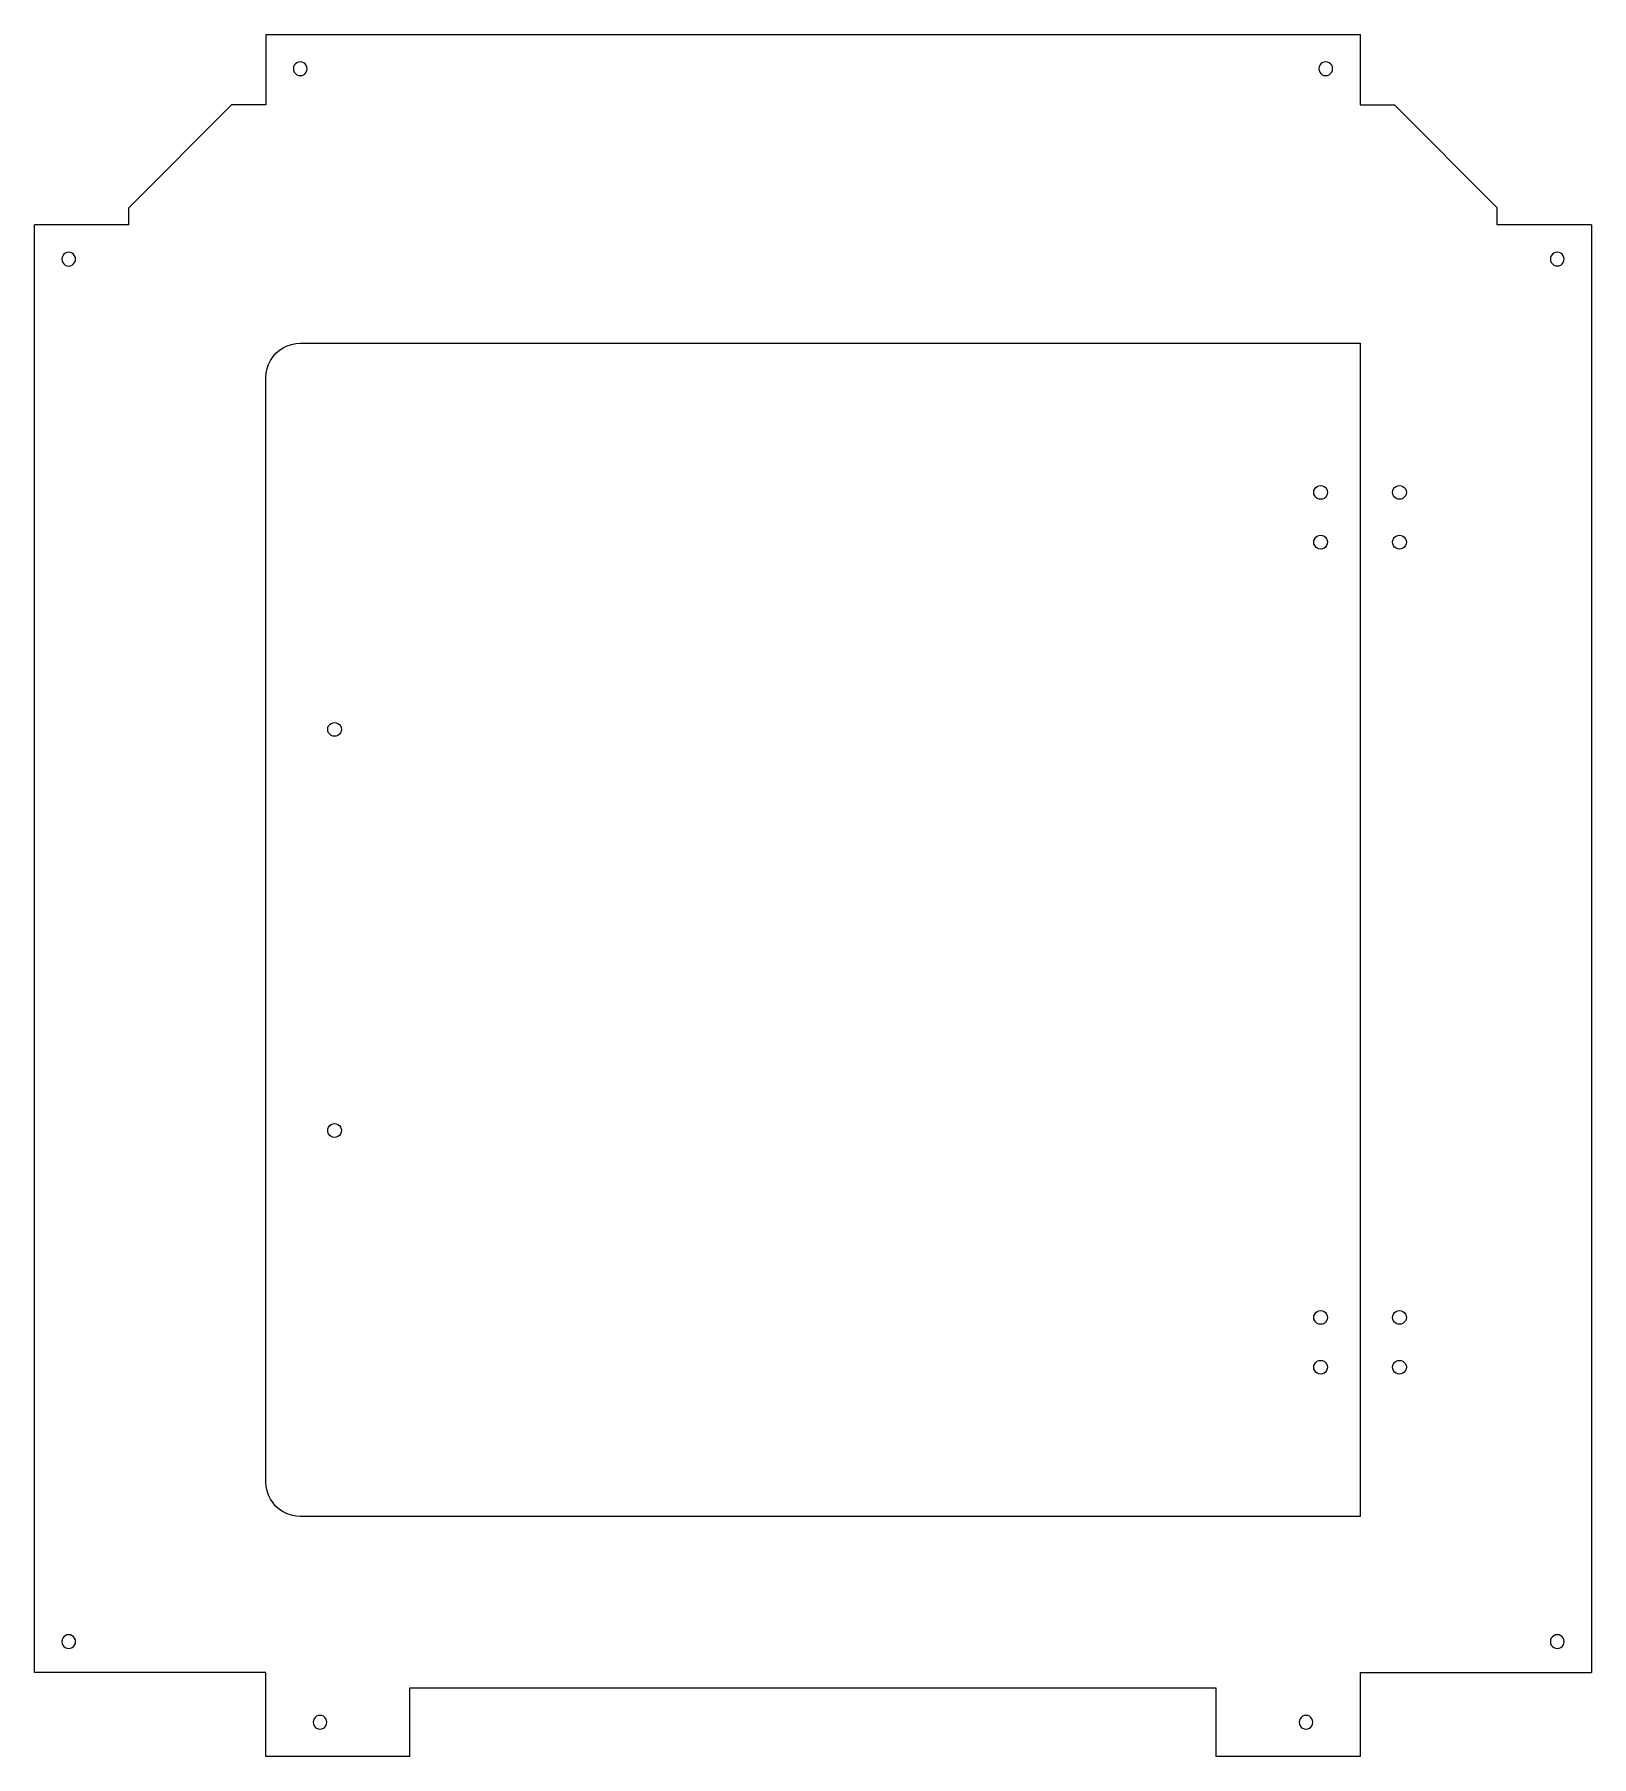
# Model space of a CAD drawing. Header units: metres. Extents: x 1058 to 1512, y 1273 to 1775.
import ezdxf

# ---------------------------------------------------------------- set-up
doc = ezdxf.new("R2010")
doc.units = ezdxf.units.M

msp = doc.modelspace()

# ---------------------------------------------------------------- linework, layer by layer
at = {"layer": 'GROUP0'}
for p, q in [((1125.92, 1775.19, 0), (1444.92, 1775.19, 0)), ((1125.92, 1775.19, 0), (1125.92, 1754.69, 0)), ((1444.92, 1775.19, 0), (1444.92, 1754.69, 0)), ((1135.4, 1767.13, 0), (1134.92, 1766.93, 0)), ((1135.92, 1767.19, 0), (1135.4, 1767.13, 0)), ((1136.44, 1767.13, 0), (1135.92, 1767.19, 0)), ((1136.92, 1766.93, 0), (1136.44, 1767.13, 0)), ((1434.4, 1767.13, 0), (1433.92, 1766.93, 0)), ((1434.92, 1767.19, 0), (1434.4, 1767.13, 0)), ((1435.44, 1767.13, 0), (1434.92, 1767.19, 0)), ((1435.92, 1766.93, 0), (1435.44, 1767.13, 0)), ((1133.99, 1765.71, 0), (1133.92, 1765.19, 0)), ((1133.92, 1765.19, 0), (1133.99, 1764.68, 0)), ((1134.19, 1766.19, 0), (1133.99, 1765.71, 0)), ((1133.99, 1764.68, 0), (1134.19, 1764.19, 0)), ((1134.51, 1766.61, 0), (1134.19, 1766.19, 0)), ((1134.19, 1764.19, 0), (1134.51, 1763.78, 0)), ((1134.92, 1766.93, 0), (1134.51, 1766.61, 0)), ((1134.51, 1763.78, 0), (1134.92, 1763.46, 0)), ((1134.92, 1763.46, 0), (1135.4, 1763.26, 0)), ((1135.4, 1763.26, 0), (1135.92, 1763.19, 0)), ((1135.92, 1763.19, 0), (1136.44, 1763.26, 0)), ((1136.44, 1763.26, 0), (1136.92, 1763.46, 0)), ((1137.33, 1766.61, 0), (1136.92, 1766.93, 0)), ((1136.92, 1763.46, 0), (1137.33, 1763.78, 0)), ((1137.65, 1766.19, 0), (1137.33, 1766.61, 0)), ((1137.33, 1763.78, 0), (1137.65, 1764.19, 0)), ((1137.85, 1765.71, 0), (1137.65, 1766.19, 0)), ((1137.65, 1764.19, 0), (1137.85, 1764.68, 0)), ((1137.92, 1765.19, 0), (1137.85, 1765.71, 0)), ((1137.85, 1764.68, 0), (1137.92, 1765.19, 0)), ((1432.99, 1765.71, 0), (1432.92, 1765.19, 0)), ((1432.92, 1765.19, 0), (1432.99, 1764.68, 0)), ((1433.19, 1766.19, 0), (1432.99, 1765.71, 0)), ((1432.99, 1764.68, 0), (1433.19, 1764.19, 0)), ((1433.51, 1766.61, 0), (1433.19, 1766.19, 0)), ((1433.19, 1764.19, 0), (1433.51, 1763.78, 0)), ((1433.92, 1766.93, 0), (1433.51, 1766.61, 0)), ((1433.51, 1763.78, 0), (1433.92, 1763.46, 0)), ((1433.92, 1763.46, 0), (1434.4, 1763.26, 0)), ((1434.4, 1763.26, 0), (1434.92, 1763.19, 0)), ((1434.92, 1763.19, 0), (1435.44, 1763.26, 0)), ((1435.44, 1763.26, 0), (1435.92, 1763.46, 0)), ((1436.33, 1766.61, 0), (1435.92, 1766.93, 0)), ((1435.92, 1763.46, 0), (1436.33, 1763.78, 0)), ((1436.65, 1766.19, 0), (1436.33, 1766.61, 0)), ((1436.33, 1763.78, 0), (1436.65, 1764.19, 0)), ((1436.85, 1765.71, 0), (1436.65, 1766.19, 0)), ((1436.65, 1764.19, 0), (1436.85, 1764.68, 0)), ((1436.92, 1765.19, 0), (1436.85, 1765.71, 0)), ((1436.85, 1764.68, 0), (1436.92, 1765.19, 0)), ((1115.92, 1754.69, 0), (1085.92, 1724.69, 0)), ((1125.92, 1754.69, 0), (1115.92, 1754.69, 0)), ((1444.92, 1754.69, 0), (1454.92, 1754.69, 0)), ((1484.92, 1724.69, 0), (1454.92, 1754.69, 0)), ((1085.92, 1719.69, 0), (1085.92, 1724.69, 0)), ((1484.92, 1719.69, 0), (1484.92, 1724.69, 0)), ((1085.92, 1719.69, 0), (1058.42, 1719.69, 0)), ((1058.42, 1297.69, 0), (1058.42, 1719.69, 0)), ((1512.42, 1719.69, 0), (1484.92, 1719.69, 0)), ((1512.42, 1719.69, 0), (1512.42, 1297.69, 0)), ((1066.49, 1710.21, 0), (1066.42, 1709.69, 0)), ((1066.42, 1709.69, 0), (1066.49, 1709.18, 0)), ((1066.69, 1710.69, 0), (1066.49, 1710.21, 0)), ((1066.49, 1709.18, 0), (1066.69, 1708.69, 0)), ((1067.01, 1711.11, 0), (1066.69, 1710.69, 0)), ((1066.69, 1708.69, 0), (1067.01, 1708.28, 0)), ((1067.42, 1711.43, 0), (1067.01, 1711.11, 0)), ((1067.01, 1708.28, 0), (1067.42, 1707.96, 0)), ((1067.9, 1711.63, 0), (1067.42, 1711.43, 0)), ((1067.42, 1707.96, 0), (1067.9, 1707.76, 0)), ((1068.42, 1711.69, 0), (1067.9, 1711.63, 0)), ((1067.9, 1707.76, 0), (1068.42, 1707.69, 0)), ((1068.94, 1711.63, 0), (1068.42, 1711.69, 0)), ((1068.42, 1707.69, 0), (1068.94, 1707.76, 0)), ((1069.42, 1711.43, 0), (1068.94, 1711.63, 0)), ((1068.94, 1707.76, 0), (1069.42, 1707.96, 0)), ((1069.83, 1711.11, 0), (1069.42, 1711.43, 0)), ((1069.42, 1707.96, 0), (1069.83, 1708.28, 0)), ((1070.15, 1710.69, 0), (1069.83, 1711.11, 0)), ((1069.83, 1708.28, 0), (1070.15, 1708.69, 0)), ((1070.35, 1710.21, 0), (1070.15, 1710.69, 0)), ((1070.15, 1708.69, 0), (1070.35, 1709.18, 0)), ((1070.42, 1709.69, 0), (1070.35, 1710.21, 0)), ((1070.35, 1709.18, 0), (1070.42, 1709.69, 0)), ((1500.49, 1710.21, 0), (1500.42, 1709.7, 0)), ((1500.42, 1709.7, 0), (1500.49, 1709.18, 0)), ((1500.69, 1710.7, 0), (1500.49, 1710.21, 0)), ((1500.49, 1709.18, 0), (1500.69, 1708.7, 0)), ((1501.01, 1711.11, 0), (1500.69, 1710.7, 0)), ((1500.69, 1708.7, 0), (1501.01, 1708.28, 0)), ((1501.42, 1711.43, 0), (1501.01, 1711.11, 0)), ((1501.01, 1708.28, 0), (1501.42, 1707.96, 0)), ((1501.9, 1711.63, 0), (1501.42, 1711.43, 0)), ((1501.42, 1707.96, 0), (1501.9, 1707.76, 0)), ((1502.42, 1711.7, 0), (1501.9, 1711.63, 0)), ((1501.9, 1707.76, 0), (1502.42, 1707.7, 0)), ((1502.94, 1711.63, 0), (1502.42, 1711.7, 0)), ((1502.42, 1707.7, 0), (1502.94, 1707.76, 0)), ((1503.42, 1711.43, 0), (1502.94, 1711.63, 0)), ((1502.94, 1707.76, 0), (1503.42, 1707.96, 0)), ((1503.83, 1711.11, 0), (1503.42, 1711.43, 0)), ((1503.42, 1707.96, 0), (1503.83, 1708.28, 0)), ((1504.15, 1710.7, 0), (1503.83, 1711.11, 0)), ((1503.83, 1708.28, 0), (1504.15, 1708.7, 0)), ((1504.35, 1710.21, 0), (1504.15, 1710.7, 0)), ((1504.15, 1708.7, 0), (1504.35, 1709.18, 0)), ((1504.42, 1709.7, 0), (1504.35, 1710.21, 0)), ((1504.35, 1709.18, 0), (1504.42, 1709.7, 0)), ((1127.99, 1681.28, 0), (1128.85, 1682.27, 0)), ((1128.85, 1682.27, 0), (1129.83, 1683.13, 0)), ((1129.83, 1683.13, 0), (1130.92, 1683.85, 0)), ((1130.92, 1683.85, 0), (1132.09, 1684.43, 0)), ((1132.09, 1684.43, 0), (1133.33, 1684.85, 0)), ((1133.33, 1684.85, 0), (1134.62, 1685.11, 0)), ((1134.62, 1685.11, 0), (1135.92, 1685.19, 0)), ((1135.92, 1685.19, 0), (1444.92, 1685.19, 0)), ((1444.92, 1685.19, 0), (1444.92, 1343.19, 0)), ((1126.01, 1676.5, 0), (1126.26, 1677.78, 0)), ((1126.26, 1677.78, 0), (1126.68, 1679.02, 0)), ((1126.68, 1679.02, 0), (1127.26, 1680.19, 0)), ((1127.26, 1680.19, 0), (1127.99, 1681.28, 0)), ((1125.92, 1675.19, 0), (1126.01, 1676.5, 0)), ((1125.92, 1353.19, 0), (1125.92, 1675.19, 0)), ((1431.42, 1641.69, 0), (1431.49, 1642.21, 0)), ((1431.49, 1641.18, 0), (1431.42, 1641.69, 0)), ((1431.49, 1642.21, 0), (1431.69, 1642.69, 0)), ((1431.69, 1642.69, 0), (1432.01, 1643.11, 0)), ((1432.01, 1643.11, 0), (1432.42, 1643.43, 0)), ((1432.42, 1643.43, 0), (1432.9, 1643.63, 0)), ((1432.9, 1643.63, 0), (1433.42, 1643.69, 0)), ((1433.42, 1643.69, 0), (1433.94, 1643.63, 0)), ((1433.94, 1643.63, 0), (1434.42, 1643.43, 0)), ((1434.42, 1643.43, 0), (1434.83, 1643.11, 0)), ((1434.83, 1643.11, 0), (1435.15, 1642.69, 0)), ((1435.15, 1642.69, 0), (1435.35, 1642.21, 0)), ((1435.35, 1642.21, 0), (1435.42, 1641.69, 0)), ((1435.42, 1641.69, 0), (1435.35, 1641.18, 0)), ((1454.42, 1641.69, 0), (1454.49, 1642.21, 0)), ((1454.49, 1641.18, 0), (1454.42, 1641.69, 0)), ((1454.49, 1642.21, 0), (1454.69, 1642.69, 0)), ((1454.69, 1642.69, 0), (1455.01, 1643.11, 0)), ((1455.01, 1643.11, 0), (1455.42, 1643.43, 0)), ((1455.42, 1643.43, 0), (1455.9, 1643.63, 0)), ((1455.9, 1643.63, 0), (1456.42, 1643.69, 0)), ((1456.42, 1643.69, 0), (1456.94, 1643.63, 0)), ((1456.94, 1643.63, 0), (1457.42, 1643.43, 0)), ((1457.42, 1643.43, 0), (1457.83, 1643.11, 0)), ((1457.83, 1643.11, 0), (1458.15, 1642.69, 0)), ((1458.15, 1642.69, 0), (1458.35, 1642.21, 0)), ((1458.35, 1642.21, 0), (1458.42, 1641.69, 0)), ((1458.42, 1641.69, 0), (1458.35, 1641.18, 0)), ((1431.69, 1640.69, 0), (1431.49, 1641.18, 0)), ((1432.01, 1640.28, 0), (1431.69, 1640.69, 0)), ((1432.42, 1639.96, 0), (1432.01, 1640.28, 0)), ((1432.9, 1639.76, 0), (1432.42, 1639.96, 0)), ((1433.42, 1639.69, 0), (1432.9, 1639.76, 0)), ((1433.94, 1639.76, 0), (1433.42, 1639.69, 0)), ((1434.42, 1639.96, 0), (1433.94, 1639.76, 0)), ((1434.83, 1640.28, 0), (1434.42, 1639.96, 0)), ((1435.15, 1640.69, 0), (1434.83, 1640.28, 0)), ((1435.35, 1641.18, 0), (1435.15, 1640.69, 0)), ((1454.69, 1640.69, 0), (1454.49, 1641.18, 0)), ((1455.01, 1640.28, 0), (1454.69, 1640.69, 0)), ((1455.42, 1639.96, 0), (1455.01, 1640.28, 0)), ((1455.9, 1639.76, 0), (1455.42, 1639.96, 0)), ((1456.42, 1639.69, 0), (1455.9, 1639.76, 0)), ((1456.94, 1639.76, 0), (1456.42, 1639.69, 0)), ((1457.42, 1639.96, 0), (1456.94, 1639.76, 0)), ((1457.83, 1640.28, 0), (1457.42, 1639.96, 0)), ((1458.15, 1640.69, 0), (1457.83, 1640.28, 0)), ((1458.35, 1641.18, 0), (1458.15, 1640.69, 0)), ((1431.42, 1627.19, 0), (1431.49, 1627.71, 0)), ((1431.49, 1626.68, 0), (1431.42, 1627.19, 0)), ((1431.49, 1627.71, 0), (1431.69, 1628.19, 0)), ((1431.69, 1626.19, 0), (1431.49, 1626.68, 0)), ((1431.69, 1628.19, 0), (1432.01, 1628.61, 0)), ((1432.01, 1628.61, 0), (1432.42, 1628.93, 0)), ((1432.42, 1628.93, 0), (1432.9, 1629.13, 0)), ((1432.9, 1629.13, 0), (1433.42, 1629.19, 0)), ((1433.42, 1629.19, 0), (1433.94, 1629.13, 0)), ((1433.94, 1629.13, 0), (1434.42, 1628.93, 0)), ((1434.42, 1628.93, 0), (1434.83, 1628.61, 0)), ((1434.83, 1628.61, 0), (1435.15, 1628.19, 0)), ((1435.15, 1628.19, 0), (1435.35, 1627.71, 0)), ((1435.35, 1626.68, 0), (1435.15, 1626.19, 0)), ((1435.35, 1627.71, 0), (1435.42, 1627.19, 0)), ((1435.42, 1627.19, 0), (1435.35, 1626.68, 0)), ((1454.42, 1627.19, 0), (1454.49, 1627.71, 0)), ((1454.49, 1626.68, 0), (1454.42, 1627.19, 0)), ((1454.49, 1627.71, 0), (1454.69, 1628.19, 0)), ((1454.69, 1626.19, 0), (1454.49, 1626.68, 0)), ((1454.69, 1628.19, 0), (1455.01, 1628.61, 0)), ((1455.01, 1628.61, 0), (1455.42, 1628.93, 0)), ((1455.42, 1628.93, 0), (1455.9, 1629.13, 0)), ((1455.9, 1629.13, 0), (1456.42, 1629.19, 0)), ((1456.42, 1629.19, 0), (1456.94, 1629.13, 0)), ((1456.94, 1629.13, 0), (1457.42, 1628.93, 0)), ((1457.42, 1628.93, 0), (1457.83, 1628.61, 0)), ((1457.83, 1628.61, 0), (1458.15, 1628.19, 0)), ((1458.15, 1628.19, 0), (1458.35, 1627.71, 0)), ((1458.35, 1626.68, 0), (1458.15, 1626.19, 0)), ((1458.35, 1627.71, 0), (1458.42, 1627.19, 0)), ((1458.42, 1627.19, 0), (1458.35, 1626.68, 0)), ((1432.01, 1625.78, 0), (1431.69, 1626.19, 0)), ((1432.42, 1625.46, 0), (1432.01, 1625.78, 0)), ((1432.9, 1625.26, 0), (1432.42, 1625.46, 0)), ((1433.42, 1625.19, 0), (1432.9, 1625.26, 0)), ((1433.94, 1625.26, 0), (1433.42, 1625.19, 0)), ((1434.42, 1625.46, 0), (1433.94, 1625.26, 0)), ((1434.83, 1625.78, 0), (1434.42, 1625.46, 0)), ((1435.15, 1626.19, 0), (1434.83, 1625.78, 0)), ((1455.01, 1625.78, 0), (1454.69, 1626.19, 0)), ((1455.42, 1625.46, 0), (1455.01, 1625.78, 0)), ((1455.9, 1625.26, 0), (1455.42, 1625.46, 0)), ((1456.42, 1625.19, 0), (1455.9, 1625.26, 0)), ((1456.94, 1625.26, 0), (1456.42, 1625.19, 0)), ((1457.42, 1625.46, 0), (1456.94, 1625.26, 0)), ((1457.83, 1625.78, 0), (1457.42, 1625.46, 0)), ((1458.15, 1626.19, 0), (1457.83, 1625.78, 0)), ((1143.92, 1572.61, 0), (1143.99, 1573.13, 0)), ((1143.99, 1572.1, 0), (1143.92, 1572.61, 0)), ((1143.99, 1573.13, 0), (1144.19, 1573.61, 0)), ((1144.19, 1571.61, 0), (1143.99, 1572.1, 0)), ((1144.19, 1573.61, 0), (1144.51, 1574.03, 0)), ((1144.51, 1571.2, 0), (1144.19, 1571.61, 0)), ((1144.51, 1574.03, 0), (1144.92, 1574.35, 0)), ((1144.92, 1574.35, 0), (1145.4, 1574.55, 0)), ((1145.4, 1574.55, 0), (1145.92, 1574.61, 0)), ((1145.92, 1574.61, 0), (1146.44, 1574.55, 0)), ((1146.44, 1574.55, 0), (1146.92, 1574.35, 0)), ((1146.92, 1574.35, 0), (1147.34, 1574.03, 0)), ((1147.34, 1574.03, 0), (1147.65, 1573.61, 0)), ((1147.65, 1571.61, 0), (1147.34, 1571.2, 0)), ((1147.65, 1573.61, 0), (1147.85, 1573.13, 0)), ((1147.85, 1572.1, 0), (1147.65, 1571.61, 0)), ((1147.85, 1573.13, 0), (1147.92, 1572.61, 0)), ((1147.92, 1572.61, 0), (1147.85, 1572.1, 0)), ((1144.92, 1570.88, 0), (1144.51, 1571.2, 0)), ((1145.4, 1570.68, 0), (1144.92, 1570.88, 0)), ((1145.92, 1570.61, 0), (1145.4, 1570.68, 0)), ((1146.44, 1570.68, 0), (1145.92, 1570.61, 0)), ((1146.92, 1570.88, 0), (1146.44, 1570.68, 0)), ((1147.34, 1571.2, 0), (1146.92, 1570.88, 0)), ((1143.92, 1455.69, 0), (1143.99, 1456.21, 0)), ((1143.99, 1456.21, 0), (1144.19, 1456.69, 0)), ((1144.19, 1456.69, 0), (1144.51, 1457.11, 0)), ((1144.51, 1457.11, 0), (1144.92, 1457.42, 0)), ((1144.92, 1457.42, 0), (1145.4, 1457.62, 0)), ((1145.4, 1457.62, 0), (1145.92, 1457.69, 0)), ((1145.92, 1457.69, 0), (1146.44, 1457.62, 0)), ((1146.44, 1457.62, 0), (1146.92, 1457.42, 0)), ((1146.92, 1457.42, 0), (1147.34, 1457.11, 0)), ((1147.34, 1457.11, 0), (1147.65, 1456.69, 0)), ((1147.65, 1456.69, 0), (1147.85, 1456.21, 0)), ((1147.85, 1456.21, 0), (1147.92, 1455.69, 0)), ((1143.99, 1455.18, 0), (1143.92, 1455.69, 0)), ((1144.19, 1454.69, 0), (1143.99, 1455.18, 0)), ((1144.51, 1454.28, 0), (1144.19, 1454.69, 0)), ((1144.92, 1453.96, 0), (1144.51, 1454.28, 0)), ((1145.4, 1453.76, 0), (1144.92, 1453.96, 0)), ((1145.92, 1453.69, 0), (1145.4, 1453.76, 0)), ((1146.44, 1453.76, 0), (1145.92, 1453.69, 0)), ((1146.92, 1453.96, 0), (1146.44, 1453.76, 0)), ((1147.34, 1454.28, 0), (1146.92, 1453.96, 0)), ((1147.65, 1454.69, 0), (1147.34, 1454.28, 0)), ((1147.85, 1455.18, 0), (1147.65, 1454.69, 0)), ((1147.92, 1455.69, 0), (1147.85, 1455.18, 0)), ((1431.42, 1401.19, 0), (1431.49, 1401.71, 0)), ((1431.49, 1400.68, 0), (1431.42, 1401.19, 0)), ((1431.49, 1401.71, 0), (1431.69, 1402.19, 0)), ((1431.69, 1400.19, 0), (1431.49, 1400.68, 0)), ((1431.69, 1402.19, 0), (1432.01, 1402.61, 0)), ((1432.01, 1402.61, 0), (1432.42, 1402.93, 0)), ((1432.42, 1402.93, 0), (1432.9, 1403.13, 0)), ((1432.9, 1403.13, 0), (1433.42, 1403.19, 0)), ((1433.42, 1403.19, 0), (1433.94, 1403.13, 0)), ((1433.94, 1403.13, 0), (1434.42, 1402.93, 0)), ((1434.42, 1402.93, 0), (1434.83, 1402.61, 0)), ((1434.83, 1402.61, 0), (1435.15, 1402.19, 0)), ((1435.15, 1402.19, 0), (1435.35, 1401.71, 0)), ((1435.35, 1400.68, 0), (1435.15, 1400.19, 0)), ((1435.35, 1401.71, 0), (1435.42, 1401.19, 0)), ((1435.42, 1401.19, 0), (1435.35, 1400.68, 0)), ((1454.42, 1401.19, 0), (1454.49, 1401.71, 0)), ((1454.49, 1400.68, 0), (1454.42, 1401.19, 0)), ((1454.49, 1401.71, 0), (1454.69, 1402.19, 0)), ((1454.69, 1400.19, 0), (1454.49, 1400.68, 0)), ((1454.69, 1402.19, 0), (1455.01, 1402.61, 0)), ((1455.01, 1402.61, 0), (1455.42, 1402.93, 0)), ((1455.42, 1402.93, 0), (1455.9, 1403.13, 0)), ((1455.9, 1403.13, 0), (1456.42, 1403.19, 0)), ((1456.42, 1403.19, 0), (1456.94, 1403.13, 0)), ((1456.94, 1403.13, 0), (1457.42, 1402.93, 0)), ((1457.42, 1402.93, 0), (1457.83, 1402.61, 0)), ((1457.83, 1402.61, 0), (1458.15, 1402.19, 0)), ((1458.15, 1402.19, 0), (1458.35, 1401.71, 0)), ((1458.35, 1400.68, 0), (1458.15, 1400.19, 0)), ((1458.35, 1401.71, 0), (1458.42, 1401.19, 0)), ((1458.42, 1401.19, 0), (1458.35, 1400.68, 0)), ((1432.01, 1399.78, 0), (1431.69, 1400.19, 0)), ((1432.42, 1399.46, 0), (1432.01, 1399.78, 0)), ((1432.9, 1399.26, 0), (1432.42, 1399.46, 0)), ((1433.42, 1399.19, 0), (1432.9, 1399.26, 0)), ((1433.94, 1399.26, 0), (1433.42, 1399.19, 0)), ((1434.42, 1399.46, 0), (1433.94, 1399.26, 0)), ((1434.83, 1399.78, 0), (1434.42, 1399.46, 0)), ((1435.15, 1400.19, 0), (1434.83, 1399.78, 0)), ((1455.01, 1399.78, 0), (1454.69, 1400.19, 0)), ((1455.42, 1399.46, 0), (1455.01, 1399.78, 0)), ((1455.9, 1399.26, 0), (1455.42, 1399.46, 0)), ((1456.42, 1399.19, 0), (1455.9, 1399.26, 0)), ((1456.94, 1399.26, 0), (1456.42, 1399.19, 0)), ((1457.42, 1399.46, 0), (1456.94, 1399.26, 0)), ((1457.83, 1399.78, 0), (1457.42, 1399.46, 0)), ((1458.15, 1400.19, 0), (1457.83, 1399.78, 0)), ((1431.42, 1386.69, 0), (1431.49, 1387.21, 0)), ((1431.49, 1386.18, 0), (1431.42, 1386.69, 0)), ((1431.49, 1387.21, 0), (1431.69, 1387.69, 0)), ((1431.69, 1385.69, 0), (1431.49, 1386.18, 0)), ((1431.69, 1387.69, 0), (1432.01, 1388.11, 0)), ((1432.01, 1385.28, 0), (1431.69, 1385.69, 0)), ((1432.01, 1388.11, 0), (1432.42, 1388.43, 0)), ((1432.42, 1388.43, 0), (1432.9, 1388.63, 0)), ((1432.9, 1388.63, 0), (1433.42, 1388.69, 0)), ((1433.42, 1388.69, 0), (1433.94, 1388.63, 0)), ((1433.94, 1388.63, 0), (1434.42, 1388.43, 0)), ((1434.42, 1388.43, 0), (1434.83, 1388.11, 0)), ((1434.83, 1388.11, 0), (1435.15, 1387.69, 0)), ((1435.15, 1385.69, 0), (1434.83, 1385.28, 0)), ((1435.15, 1387.69, 0), (1435.35, 1387.21, 0)), ((1435.35, 1386.18, 0), (1435.15, 1385.69, 0)), ((1435.35, 1387.21, 0), (1435.42, 1386.69, 0)), ((1435.42, 1386.69, 0), (1435.35, 1386.18, 0)), ((1454.42, 1386.69, 0), (1454.49, 1387.21, 0)), ((1454.49, 1386.18, 0), (1454.42, 1386.69, 0)), ((1454.49, 1387.21, 0), (1454.69, 1387.69, 0)), ((1454.69, 1385.69, 0), (1454.49, 1386.18, 0)), ((1454.69, 1387.69, 0), (1455.01, 1388.11, 0)), ((1455.01, 1385.28, 0), (1454.69, 1385.69, 0)), ((1455.01, 1388.11, 0), (1455.42, 1388.43, 0)), ((1455.42, 1388.43, 0), (1455.9, 1388.63, 0)), ((1455.9, 1388.63, 0), (1456.42, 1388.69, 0)), ((1456.42, 1388.69, 0), (1456.94, 1388.63, 0)), ((1456.94, 1388.63, 0), (1457.42, 1388.43, 0)), ((1457.42, 1388.43, 0), (1457.83, 1388.11, 0)), ((1457.83, 1388.11, 0), (1458.15, 1387.69, 0)), ((1458.15, 1385.69, 0), (1457.83, 1385.28, 0)), ((1458.15, 1387.69, 0), (1458.35, 1387.21, 0)), ((1458.35, 1386.18, 0), (1458.15, 1385.69, 0)), ((1458.35, 1387.21, 0), (1458.42, 1386.69, 0)), ((1458.42, 1386.69, 0), (1458.35, 1386.18, 0)), ((1432.42, 1384.96, 0), (1432.01, 1385.28, 0)), ((1432.9, 1384.76, 0), (1432.42, 1384.96, 0)), ((1433.42, 1384.69, 0), (1432.9, 1384.76, 0)), ((1433.94, 1384.76, 0), (1433.42, 1384.69, 0)), ((1434.42, 1384.96, 0), (1433.94, 1384.76, 0)), ((1434.83, 1385.28, 0), (1434.42, 1384.96, 0)), ((1455.42, 1384.96, 0), (1455.01, 1385.28, 0)), ((1455.9, 1384.76, 0), (1455.42, 1384.96, 0)), ((1456.42, 1384.69, 0), (1455.9, 1384.76, 0)), ((1456.94, 1384.76, 0), (1456.42, 1384.69, 0)), ((1457.42, 1384.96, 0), (1456.94, 1384.76, 0)), ((1457.83, 1385.28, 0), (1457.42, 1384.96, 0)), ((1126.01, 1351.89, 0), (1125.92, 1353.19, 0)), ((1126.26, 1350.61, 0), (1126.01, 1351.89, 0)), ((1126.68, 1349.37, 0), (1126.26, 1350.61, 0)), ((1127.26, 1348.19, 0), (1126.68, 1349.37, 0)), ((1127.99, 1347.11, 0), (1127.26, 1348.19, 0)), ((1128.85, 1346.12, 0), (1127.99, 1347.11, 0)), ((1129.83, 1345.26, 0), (1128.85, 1346.12, 0)), ((1130.92, 1344.53, 0), (1129.83, 1345.26, 0)), ((1132.09, 1343.96, 0), (1130.92, 1344.53, 0)), ((1133.33, 1343.54, 0), (1132.09, 1343.96, 0)), ((1134.62, 1343.28, 0), (1133.33, 1343.54, 0)), ((1135.92, 1343.19, 0), (1134.62, 1343.28, 0)), ((1444.92, 1343.19, 0), (1135.92, 1343.19, 0)), ((1066.49, 1307.21, 0), (1066.42, 1306.69, 0)), ((1066.42, 1306.69, 0), (1066.49, 1306.18, 0)), ((1066.69, 1307.69, 0), (1066.49, 1307.21, 0)), ((1066.49, 1306.18, 0), (1066.69, 1305.69, 0)), ((1067.01, 1308.11, 0), (1066.69, 1307.69, 0)), ((1066.69, 1305.69, 0), (1067.01, 1305.28, 0)), ((1067.42, 1308.43, 0), (1067.01, 1308.11, 0)), ((1067.01, 1305.28, 0), (1067.42, 1304.96, 0)), ((1067.9, 1308.63, 0), (1067.42, 1308.43, 0)), ((1068.42, 1308.69, 0), (1067.9, 1308.63, 0)), ((1068.94, 1308.63, 0), (1068.42, 1308.69, 0)), ((1069.42, 1308.43, 0), (1068.94, 1308.63, 0)), ((1069.84, 1308.11, 0), (1069.42, 1308.43, 0)), ((1069.42, 1304.96, 0), (1069.84, 1305.28, 0)), ((1070.15, 1307.69, 0), (1069.84, 1308.11, 0)), ((1069.84, 1305.28, 0), (1070.15, 1305.69, 0)), ((1070.35, 1307.21, 0), (1070.15, 1307.69, 0)), ((1070.15, 1305.69, 0), (1070.35, 1306.18, 0)), ((1070.42, 1306.69, 0), (1070.35, 1307.21, 0)), ((1070.35, 1306.18, 0), (1070.42, 1306.69, 0)), ((1500.49, 1307.21, 0), (1500.42, 1306.7, 0)), ((1500.42, 1306.7, 0), (1500.49, 1306.18, 0)), ((1500.69, 1307.7, 0), (1500.49, 1307.21, 0)), ((1500.49, 1306.18, 0), (1500.69, 1305.7, 0)), ((1501.01, 1308.11, 0), (1500.69, 1307.7, 0)), ((1500.69, 1305.7, 0), (1501.01, 1305.28, 0)), ((1501.42, 1308.43, 0), (1501.01, 1308.11, 0)), ((1501.01, 1305.28, 0), (1501.42, 1304.96, 0)), ((1501.9, 1308.63, 0), (1501.42, 1308.43, 0)), ((1502.42, 1308.7, 0), (1501.9, 1308.63, 0)), ((1502.94, 1308.63, 0), (1502.42, 1308.7, 0)), ((1503.42, 1308.43, 0), (1502.94, 1308.63, 0)), ((1503.83, 1308.11, 0), (1503.42, 1308.43, 0)), ((1503.42, 1304.96, 0), (1503.83, 1305.28, 0)), ((1504.15, 1307.7, 0), (1503.83, 1308.11, 0)), ((1503.83, 1305.28, 0), (1504.15, 1305.7, 0)), ((1504.35, 1307.21, 0), (1504.15, 1307.7, 0)), ((1504.15, 1305.7, 0), (1504.35, 1306.18, 0)), ((1504.42, 1306.7, 0), (1504.35, 1307.21, 0)), ((1504.35, 1306.18, 0), (1504.42, 1306.7, 0)), ((1067.42, 1304.96, 0), (1067.9, 1304.76, 0)), ((1067.9, 1304.76, 0), (1068.42, 1304.69, 0)), ((1068.42, 1304.69, 0), (1068.94, 1304.76, 0)), ((1068.94, 1304.76, 0), (1069.42, 1304.96, 0)), ((1501.42, 1304.96, 0), (1501.9, 1304.76, 0)), ((1501.9, 1304.76, 0), (1502.42, 1304.7, 0)), ((1502.42, 1304.7, 0), (1502.94, 1304.76, 0)), ((1502.94, 1304.76, 0), (1503.42, 1304.96, 0)), ((1125.92, 1297.69, 0), (1058.42, 1297.69, 0)), ((1125.92, 1273.19, 0), (1125.92, 1297.69, 0)), ((1444.92, 1297.69, 0), (1444.92, 1273.19)), ((1444.92, 1297.69, 0), (1512.42, 1297.69, 0)), ((1167.92, 1273.19, 0), (1167.92, 1293.19, 0)), ((1167.92, 1293.19, 0), (1402.92, 1293.19, 0)), ((1402.92, 1293.19, 0), (1402.92, 1273.19, 0)), ((1141.15, 1285.13, 0), (1140.67, 1284.93, 0)), ((1141.67, 1285.19, 0), (1141.15, 1285.13, 0)), ((1142.19, 1285.13, 0), (1141.67, 1285.19, 0)), ((1142.67, 1284.93, 0), (1142.19, 1285.13, 0)), ((1428.65, 1285.13, 0), (1428.17, 1284.93, 0)), ((1429.17, 1285.19, 0), (1428.65, 1285.13, 0)), ((1429.69, 1285.13, 0), (1429.17, 1285.19, 0)), ((1430.17, 1284.93, 0), (1429.69, 1285.13, 0)), ((1139.74, 1283.71, 0), (1139.67, 1283.19, 0)), ((1139.67, 1283.19, 0), (1139.74, 1282.68, 0)), ((1139.94, 1284.19, 0), (1139.74, 1283.71, 0)), ((1139.74, 1282.68, 0), (1139.94, 1282.19, 0)), ((1140.26, 1284.61, 0), (1139.94, 1284.19, 0)), ((1139.94, 1282.19, 0), (1140.26, 1281.78, 0)), ((1140.67, 1284.93, 0), (1140.26, 1284.61, 0)), ((1140.26, 1281.78, 0), (1140.67, 1281.46, 0)), ((1140.67, 1281.46, 0), (1141.15, 1281.26, 0)), ((1141.15, 1281.26, 0), (1141.67, 1281.19, 0)), ((1141.67, 1281.19, 0), (1142.19, 1281.26, 0)), ((1142.19, 1281.26, 0), (1142.67, 1281.46, 0)), ((1143.09, 1284.61, 0), (1142.67, 1284.93, 0)), ((1142.67, 1281.46, 0), (1143.09, 1281.78, 0)), ((1143.4, 1284.19, 0), (1143.09, 1284.61, 0)), ((1143.09, 1281.78, 0), (1143.4, 1282.19, 0)), ((1143.6, 1283.71, 0), (1143.4, 1284.19, 0)), ((1143.4, 1282.19, 0), (1143.6, 1282.68, 0)), ((1143.67, 1283.19, 0), (1143.6, 1283.71, 0)), ((1143.6, 1282.68, 0), (1143.67, 1283.19, 0)), ((1427.24, 1283.71, 0), (1427.17, 1283.19, 0)), ((1427.17, 1283.19, 0), (1427.24, 1282.68, 0)), ((1427.44, 1284.19, 0), (1427.24, 1283.71, 0)), ((1427.24, 1282.68, 0), (1427.44, 1282.19, 0)), ((1427.76, 1284.61, 0), (1427.44, 1284.19, 0)), ((1427.44, 1282.19, 0), (1427.76, 1281.78, 0)), ((1428.17, 1284.93, 0), (1427.76, 1284.61, 0)), ((1427.76, 1281.78, 0), (1428.17, 1281.46, 0)), ((1428.17, 1281.46, 0), (1428.65, 1281.26, 0)), ((1428.65, 1281.26, 0), (1429.17, 1281.19, 0)), ((1429.17, 1281.19, 0), (1429.69, 1281.26, 0)), ((1429.69, 1281.26, 0), (1430.17, 1281.46, 0)), ((1430.58, 1284.61, 0), (1430.17, 1284.93, 0)), ((1430.17, 1281.46, 0), (1430.58, 1281.78, 0)), ((1430.9, 1284.19, 0), (1430.58, 1284.61, 0)), ((1430.58, 1281.78, 0), (1430.9, 1282.19, 0)), ((1431.1, 1283.71, 0), (1430.9, 1284.19, 0)), ((1430.9, 1282.19, 0), (1431.1, 1282.68, 0)), ((1431.17, 1283.19, 0), (1431.1, 1283.71, 0)), ((1431.1, 1282.68, 0), (1431.17, 1283.19, 0)), ((1167.92, 1273.19, 0), (1125.92, 1273.19, 0)), ((1444.92, 1273.19), (1402.92, 1273.19, 0))]:
    msp.add_line(p, q, dxfattribs=at)

doc.saveas('drawing.dxf')
